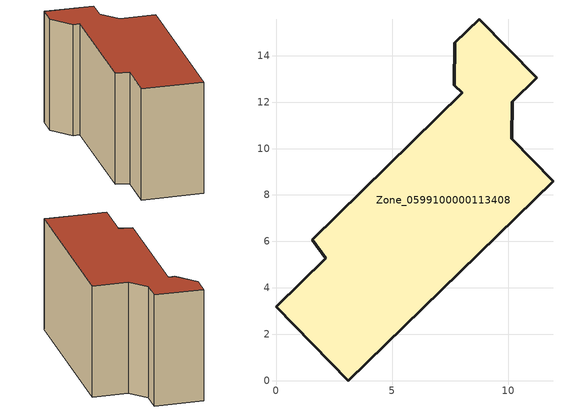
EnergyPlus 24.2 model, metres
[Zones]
Zone_0599100000113408
 floor ground (C_G): 10.17,12.02 10.15,10.42 11.92,8.59 3.1,0 0,3.19 2.15,5.28 1.56,6.07 8.01,12.39 7.68,12.73 7.7,14.56 8.75,15.57 11.22,13.04 z0
 wall outside (C_F): 10.15,10.42 10.17,12.02 11.22,13.04 8.75,15.57 7.7,14.56 7.68,12.73 8.01,12.39 1.56,6.07 2.15,5.28 0,3.19 3.1,0 11.92,8.59 10.15,10.42 z0:8.28
 roof outside (C_R): 8.75,15.57 7.7,14.56 7.68,12.73 8.01,12.39 1.56,6.07 2.15,5.28 0,3.19 3.1,0 11.92,8.59 10.15,10.42 10.17,12.02 11.22,13.04 z8.28
[BUILDING]
Pand.0599100000113408: North Axis=0; Terrain=City; Loads Convergence Tolerance Value=0.04; Temperature Convergence Tolerance Value=0.4; Solar Distribution=FullExterior; Maximum Number of Warmup Days=25; Minimum Number of Warmup Days=1
[Site:Location]
Rotterdam.The.Hague.AP_ZH_NLD Design_Conditions: Latitude=51.96; Longitude=4.45; Time Zone=1; Elevation=-4.5
[SITE:GROUNDTEMPERATURE:BUILDINGSURFACE]
18, 18, 18, 18, 18, 18, 18, 18, 18, 18, 18, 18
[MATERIAL] Thermal Absorptance=0.9; Solar Absorptance=0.7; Visible Absorptance=0.7
Name | Roughness | Thickness | Conductivity | Density | Specific Heat
G.TI.1975-1991 | MediumSmooth | 0.15 | 0.288461 | 540 | 1210
F.TI.1975-1991 | Rough | 0.3 | 0.230769 | 1920 | 840
R.TI.1975-1991 | MediumRough | 0.2 | 0.153846 | 1500 | 1000
[CONSTRUCTION]
C_G: G.TI.1975-1991
C_F: F.TI.1975-1991
C_R: R.TI.1975-1991
[ZONE]
Zone_0599100000113408: Type=1; Multiplier=1; Ceiling Height=Autocalculate; Volume=Autocalculate; Floor Area=autocalculate; Part of Total Floor Area=Yes
[ZONEINFILTRATION:DESIGNFLOWRATE]
Infil_Zone_0599100000113408: Zone or ZoneList or Space or SpaceList=Zone_0599100000113408; Schedule=AlwaysOn; Design Flow Rate Calculation Method=Flow/Area; Flow Rate per Floor Area=0.003; Constant Term Coefficient=1; Temperature Term Coefficient=0; Velocity Term Coefficient=0; Velocity Squared Term Coefficient=0
[HVACTEMPLATE:ZONE:IDEALLOADSAIRSYSTEM]
Zone_0599100000113408: Maximum Heating Supply Air Temperature=50; Minimum Cooling Supply Air Temperature=13; Maximum Heating Supply Air Humidity Ratio=0.0156; Minimum Cooling Supply Air Humidity Ratio=0.0077; Heating Limit=NoLimit; Cooling Limit=NoLimit; Dehumidification Control Type=ConstantSensibleHeatRatio; Cooling Sensible Heat Ratio=0.7; Dehumidification Setpoint=60; Humidification Control Type=None; Humidification Setpoint=30; Outdoor Air Method=None; Outdoor Air Flow Rate per Person=0.00944; Outdoor Air Flow Rate per Zone Floor Area=0; Outdoor Air Flow Rate per Zone=0; Demand Controlled Ventilation Type=None; Outdoor Air Economizer Type=NoEconomizer; Heat Recovery Type=None; Sensible Heat Recovery Effectiveness=0.7; Latent Heat Recovery Effectiveness=0.65
[ZONECONTROL:THERMOSTAT]
ThermostatControl_Zone_0599100000113408: Zone or ZoneList=Zone_0599100000113408; Control Type Schedule=DualSetpointControlType; Control 1=Thermostat_Zone_0599100000113408; Temperature Difference Between Cutout And Setpoint=0
[THERMOSTATSETPOINT:DUALSETPOINT]
Thermostat_Zone_0599100000113408: Heating Setpoint Temperature Schedule=HeatingSetpoint_Zone_0599100000113408; Cooling Setpoint Temperature Schedule=CoolingSetpoint_Zone_0599100000113408
[SCHEDULE:COMPACT]
HeatingSetpoint_Zone_0599100000113408: Through: 12/31, For: AllDays, Until: 24:00, 21
CoolingSetpoint_Zone_0599100000113408: Through: 12/31, For: AllDays, Until: 24:00, 24
DualSetpointControlType: Through: 12/31, For: AllDays, Until: 24:00, 4
AlwaysOn: Through: 12/31, For: AllDays, Until: 24:00, 1
